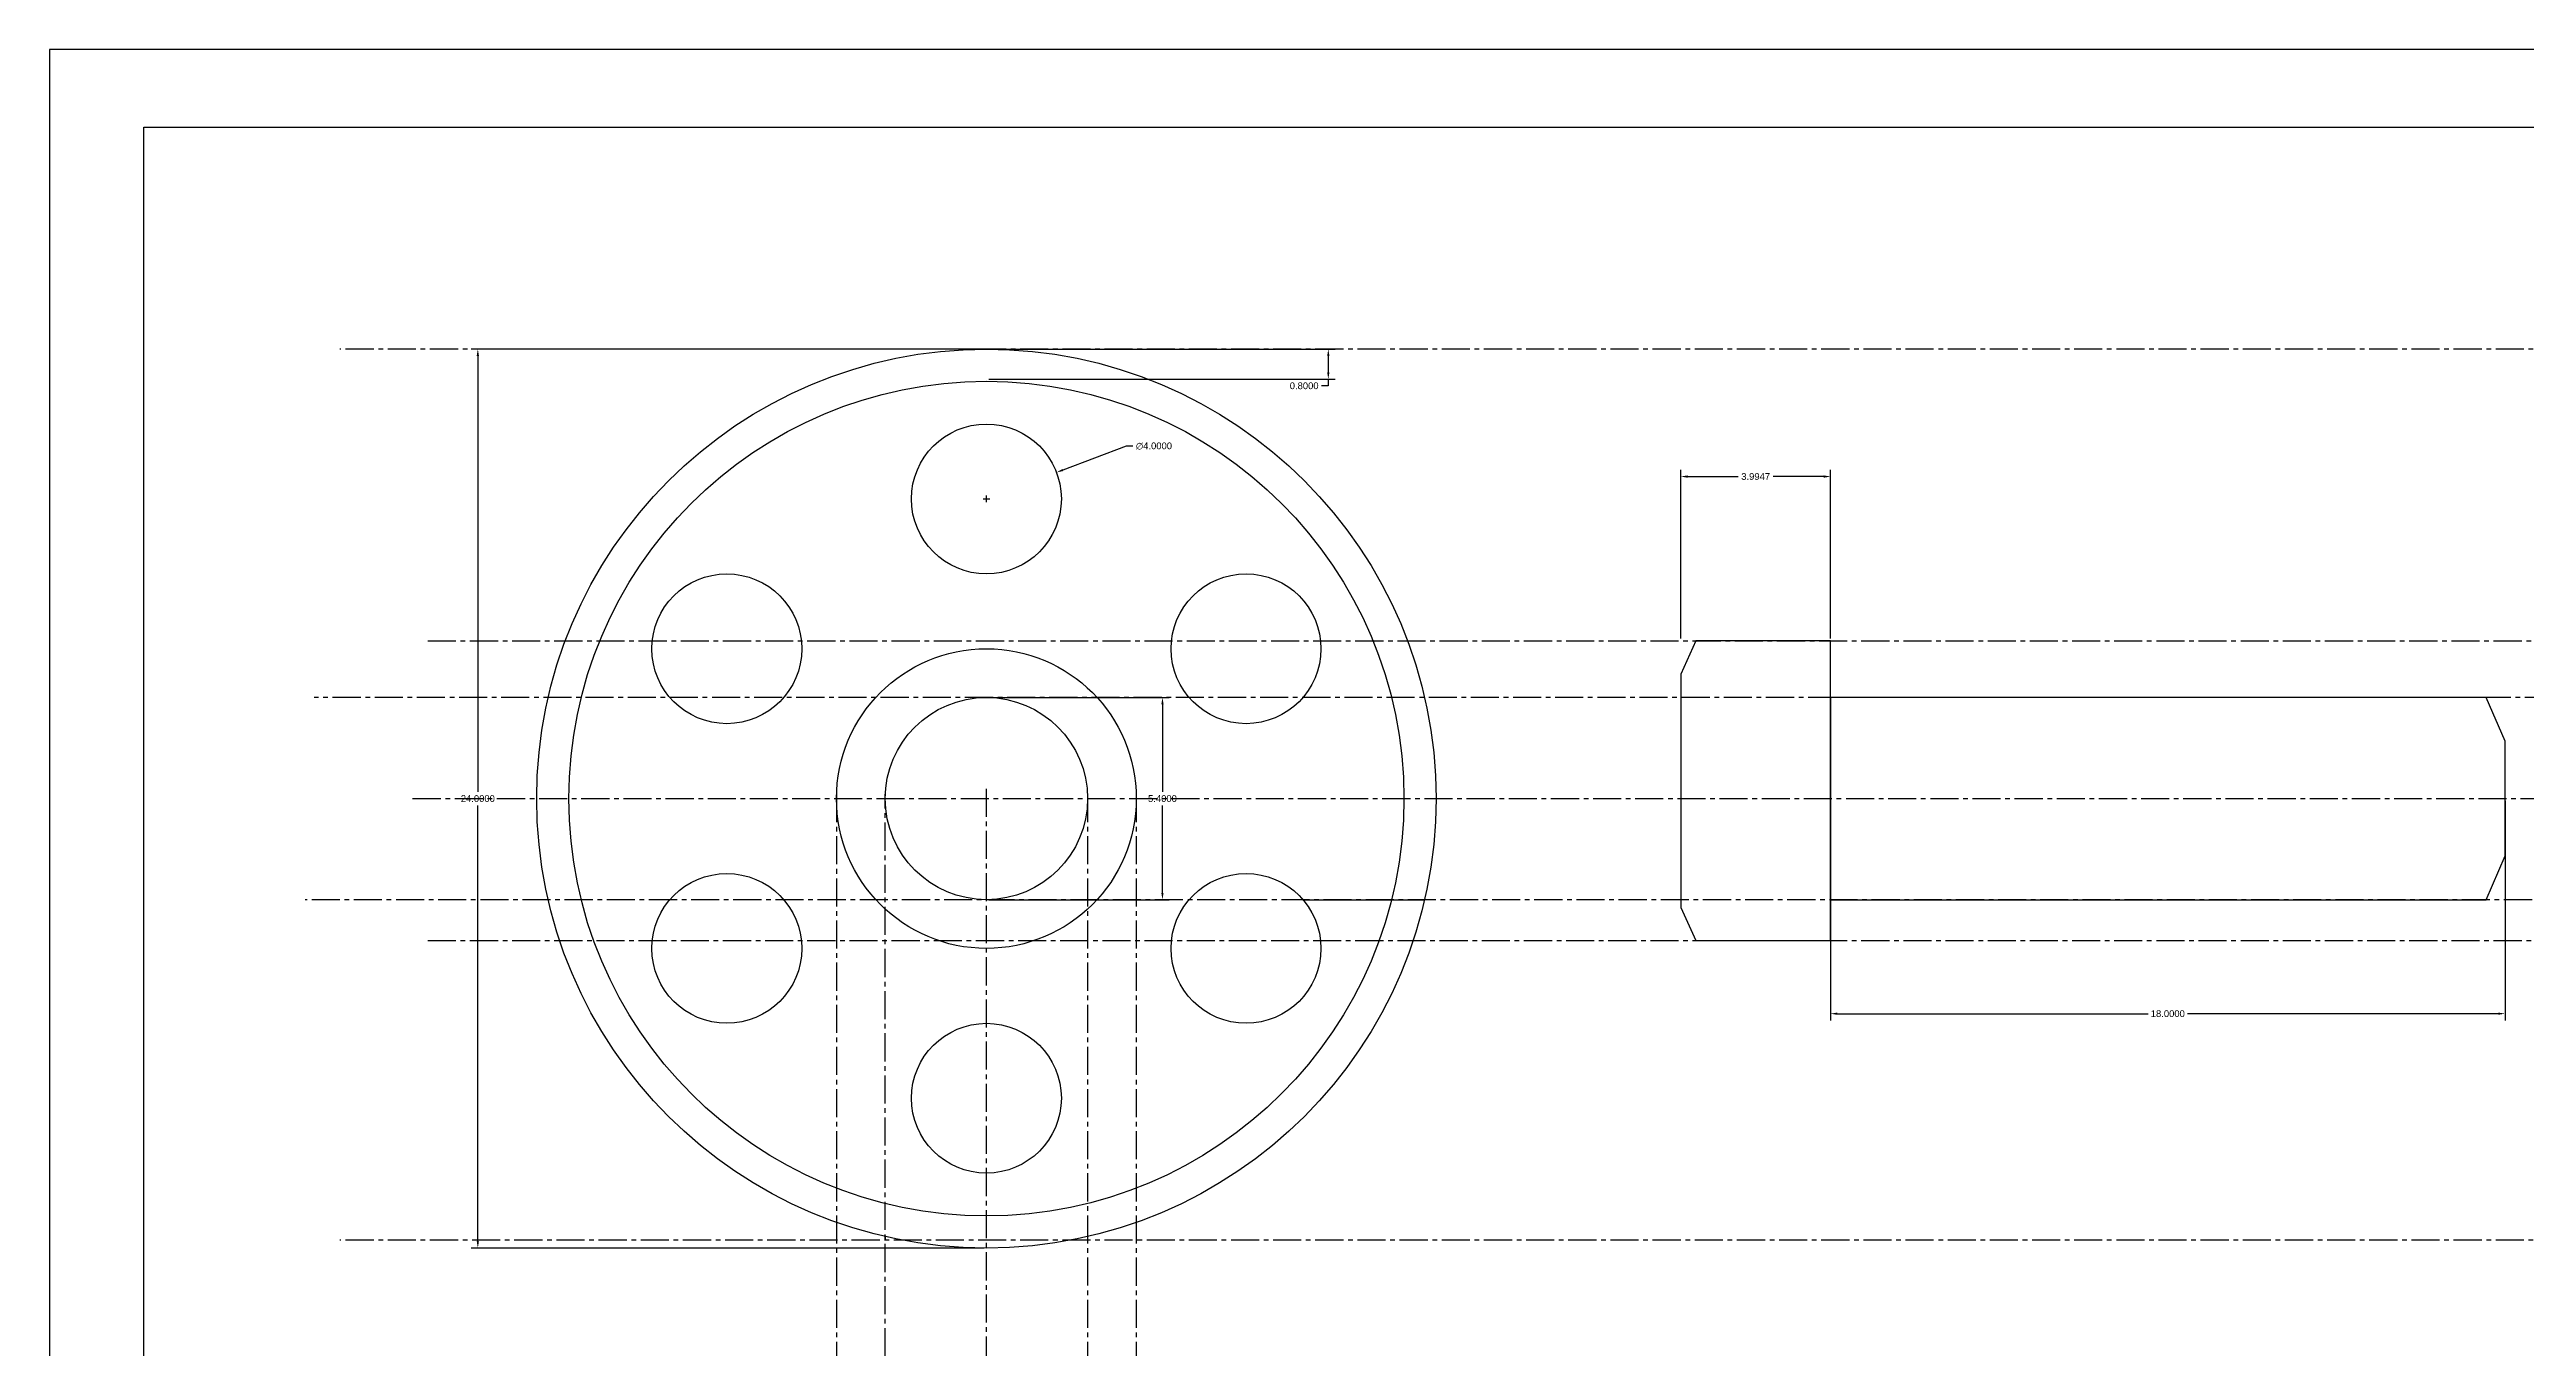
# Model space of a CAD drawing. Header units: inches. Extents: x 0 to 100, y 0 to 70.
# Drawn here: x 0 to 66.1, y 35.3 to 70 of the extents above; entities that cross this region are included whole.
import ezdxf

# ---------------------------------------------------------------- set-up
doc = ezdxf.new("R2010")
doc.units = ezdxf.units.IN
doc.header["$MEASUREMENT"] = 0
doc.linetypes.add('CENTER2', pattern=[1.125, 0.75, -0.125, 0.125, -0.125])
doc.styles.get("Standard").update_dxf_attribs({"font": 'arial.ttf'})
doc.dimstyles.get("Standard").update_dxf_attribs({"dimtxt": 0.18, "dimasz": 0.18, "dimexe": 0.18, "dimexo": 0.0625, "dimgap": 0.09, "dimtad": 0, "dimtih": 1, "dimtoh": 1, "dimdec": 4, "dimzin": 0, "dimdsep": 46, "dimtxsty": 'Standard', "dimcen": 0.09, "dimadec": 0, "dimazin": 0, "dimtfac": 1, "dimtdec": 4, "dimtofl": 0, "dimtmove": 0, "dimatfit": 3, "dimfxl": 1, "dimtolj": 1, "dimtzin": 0, "dimarcsym": 0})

# ---------------------------------------------------------------- blocks, each defined once
blk = doc.blocks.new('*U1')
blk.add_circle((0, 0), 2)
blk = doc.blocks.new('*U2')
at = {"color": 0, "linetype": 'ByBlock', "lineweight": -2, "transparency": 16777216}
blk.add_blockref('*U1', (25, 58), dxfattribs=at)
for p, rotation in [((18.072, 54), 59.99999999999999), ((31.928, 54), 299.9999999999999), ((18.072, 46), 120), ((31.928, 46), 240), ((25, 42), 180)]:
    blk.add_blockref('*U1', p, dxfattribs=dict(at, rotation=rotation))
blk = doc.blocks.new('*U3')
at = {"color": 0, "linetype": 'CENTER2', "transparency": 16777216}
blk.add_line((-40.654, 0), (43.772, 0), dxfattribs=at)
blk = doc.blocks.new('*U4')
at = {"color": 0, "linetype": 'CENTER2', "transparency": 16777216}
blk.add_line((-48.431, 0), (31.726, 0), dxfattribs=at)
blk = doc.blocks.new('*U5')
at = {"color": 0, "linetype": 'CENTER2', "transparency": 16777216}
blk.add_line((-48.431, 0), (31.455, 0), dxfattribs=at)
blk = doc.blocks.new('*U6')
at = {"color": 0, "linetype": 'CENTER2', "transparency": 16777216}
blk.add_line((61.557, 0), (-20.684, 0), dxfattribs=at)
blk = doc.blocks.new('*U7')
at = {"color": 0, "linetype": 'CENTER2', "transparency": 16777216}
blk.add_line((60.424, 0), (-21.497, 0), dxfattribs=at)
blk = doc.blocks.new('*U8')
at = {"color": 0, "linetype": 'CENTER2', "transparency": 16777216}
blk.add_line((35.722, 0), (-48.434, 0), dxfattribs=at)
blk = doc.blocks.new('*U9')
at = {"color": 0, "linetype": 'CENTER2', "transparency": 16777216}
blk.add_line((35.722, 0), (-48.434, 0), dxfattribs=at)
blk = doc.blocks.new('*D10')
at = {"color": 0, "lineweight": -2, "transparency": 16777216}
for p, q in [((28.729, 59.412), (27.039, 58.772)), ((28.909, 59.412), (28.729, 59.412)), ((24.91, 58), (25.09, 58)), ((25, 57.91), (25, 58.09))]:
    blk.add_line(p, q, dxfattribs=at)
at = {"color": 0, "transparency": 16777216}
blk.add_solid([(27.028, 58.8), (27.049, 58.744), (26.87, 58.708)], dxfattribs=at)
at = {"layer": 'Defpoints', "color": 0, "transparency": 16777216}
for p in [(26.87, 58.708), (23.13, 57.292)]:
    blk.add_point(p, dxfattribs=at)
at = {"color": 0, "transparency": 16777216, "insert": (29.471, 59.412), "char_height": 0.18, "attachment_point": 5}
blk.add_mtext('\\A1;∅4.0000', dxfattribs=at)
blk = doc.blocks.new('*D12')
at = {"color": 0, "lineweight": -2, "transparency": 16777216}
for p, q in [((24.938, 62), (11.249, 62)), ((11.429, 61.82), (11.429, 50.182)), ((11.429, 38.18), (11.429, 49.818)), ((24.938, 38), (11.249, 38))]:
    blk.add_line(p, q, dxfattribs=at)
at = {"color": 0, "transparency": 16777216}
for points in [[(11.399, 61.82), (11.459, 61.82), (11.429, 62)], [(11.399, 38.18), (11.459, 38.18), (11.429, 38)]]:
    blk.add_solid(points, dxfattribs=at)
at = {"layer": 'Defpoints', "color": 0, "transparency": 16777216}
for p in [(11.429, 62), (25, 62), (25, 38)]:
    blk.add_point(p, dxfattribs=at)
at = {"color": 0, "transparency": 16777216, "insert": (11.429, 50), "char_height": 0.18, "attachment_point": 5}
blk.add_mtext('\\A1;24.0000', dxfattribs=at)
blk = doc.blocks.new('*D13')
at = {"color": 0, "lineweight": -2, "transparency": 16777216}
for p, q in [((25.063, 52.7), (29.878, 52.7)), ((29.698, 52.52), (29.698, 50.182)), ((29.698, 47.48), (29.698, 49.818)), ((25.063, 47.3), (29.878, 47.3))]:
    blk.add_line(p, q, dxfattribs=at)
at = {"color": 0, "transparency": 16777216}
for points in [[(29.668, 52.52), (29.728, 52.52), (29.698, 52.7)], [(29.668, 47.48), (29.728, 47.48), (29.698, 47.3)]]:
    blk.add_solid(points, dxfattribs=at)
at = {"layer": 'Defpoints', "color": 0, "transparency": 16777216}
for p in [(25, 52.7), (25, 47.3), (29.698, 47.3)]:
    blk.add_point(p, dxfattribs=at)
at = {"color": 0, "transparency": 16777216, "insert": (29.698, 50), "char_height": 0.18, "attachment_point": 5}
blk.add_mtext('\\A1;5.4000', dxfattribs=at)
blk = doc.blocks.new('*U21')
at = {"color": 0, "linetype": 'CENTER2', "transparency": 16777216}
blk.add_line((0, -34.177), (0, 5.971), dxfattribs=at)
blk = doc.blocks.new('*U22')
at = {"color": 0, "linetype": 'CENTER2', "transparency": 16777216}
blk.add_line((0, 7.404), (0, -32.078), dxfattribs=at)
blk = doc.blocks.new('*U23')
at = {"color": 0, "linetype": 'CENTER2', "transparency": 16777216}
blk.add_line((0, 7.519), (0, -32.214), dxfattribs=at)
blk = doc.blocks.new('*U24')
at = {"color": 0, "linetype": 'CENTER2', "transparency": 16777216}
blk.add_line((0, -32.357), (0, 7.404), dxfattribs=at)
blk = doc.blocks.new('*U25')
at = {"color": 0, "linetype": 'CENTER2', "transparency": 16777216}
blk.add_line((0, 7.519), (0, -32.307), dxfattribs=at)
blk = doc.blocks.new('*D27')
at = {"color": 0, "lineweight": -2, "transparency": 16777216}
for p, q in [((25.063, 62), (34.303, 62)), ((34.123, 61.82), (34.123, 61.38)), ((25.063, 61.2), (34.303, 61.2)), ((34.123, 61.02), (33.943, 61.02)), ((34.123, 61.2), (34.123, 61.02))]:
    blk.add_line(p, q, dxfattribs=at)
at = {"color": 0, "transparency": 16777216}
for points in [[(34.093, 61.82), (34.153, 61.82), (34.123, 62)], [(34.093, 61.38), (34.153, 61.38), (34.123, 61.2)]]:
    blk.add_solid(points, dxfattribs=at)
at = {"layer": 'Defpoints', "color": 0, "transparency": 16777216}
for p in [(25, 62), (25, 61.2), (34.123, 61.2)]:
    blk.add_point(p, dxfattribs=at)
at = {"color": 0, "transparency": 16777216, "insert": (33.479, 61.02), "char_height": 0.18, "attachment_point": 5}
blk.add_mtext('\\A1;0.8000', dxfattribs=at)
blk = doc.blocks.new('*D30')
at = {"color": 0, "lineweight": -2, "transparency": 16777216}
for p, q in [((47.525, 49.938), (47.525, 44.077)), ((65.525, 49.938), (65.525, 44.077)), ((47.705, 44.257), (56, 44.257)), ((65.345, 44.257), (57.05, 44.257))]:
    blk.add_line(p, q, dxfattribs=at)
at = {"color": 0, "transparency": 16777216}
for points in [[(47.705, 44.287), (47.705, 44.227), (47.525, 44.257)], [(65.345, 44.287), (65.345, 44.227), (65.525, 44.257)]]:
    blk.add_solid(points, dxfattribs=at)
at = {"layer": 'Defpoints', "color": 0, "transparency": 16777216}
for p in [(47.525, 50), (65.525, 50), (65.525, 44.257)]:
    blk.add_point(p, dxfattribs=at)
at = {"color": 0, "transparency": 16777216, "insert": (56.525, 44.257), "char_height": 0.18, "attachment_point": 5}
blk.add_mtext('\\A1;18.0000', dxfattribs=at)
blk = doc.blocks.new('*D32')
at = {"color": 0, "lineweight": -2, "transparency": 16777216}
for p, q in [((43.53, 54.271), (43.53, 58.778)), ((43.71, 58.598), (45.064, 58.598)), ((47.345, 58.598), (45.991, 58.598)), ((47.525, 54.271), (47.525, 58.778))]:
    blk.add_line(p, q, dxfattribs=at)
at = {"color": 0, "transparency": 16777216}
for points in [[(43.71, 58.628), (43.71, 58.568), (43.53, 58.598)], [(47.345, 58.628), (47.345, 58.568), (47.525, 58.598)]]:
    blk.add_solid(points, dxfattribs=at)
at = {"layer": 'Defpoints', "color": 0, "transparency": 16777216}
for p in [(43.53, 58.598), (43.53, 54.209), (47.525, 54.209)]:
    blk.add_point(p, dxfattribs=at)
at = {"color": 0, "transparency": 16777216, "insert": (45.527, 58.598), "char_height": 0.18, "attachment_point": 5}
blk.add_mtext('\\A1;3.9947', dxfattribs=at)

msp = doc.modelspace()

# ---------------------------------------------------------------- linework, layer by layer
for p, q in [((33.44807, 47.3), (36.69231, 47.3)), ((21, 38.68629), (21, 38.20885)), ((29, 38.68629), (29, 38.20885)), ((22.3, 38.30769), (22.3, 38.20885)), ((27.7, 38.30769), (27.7, 38.20885))]:
    msp.add_line(p, q)
for points in [[(0, 0), (100, 0), (100, 70), (0, 70)], [(98.19244, 2.00607), (2.51404, 2.00607), (2.51404, 67.92609), (98.19244, 67.92609)], [(43.92717, 46.20885), (47.52481, 46.20885), (47.52481, 54.20885), (43.92717, 54.20885), (43.53016, 53.32428), (43.53016, 47.09342)]]:
    msp.add_lwpolyline(points, close=True)
for points in [[(65.02481, 52.7), (47.52481, 52.7), (47.52481, 47.3), (65.02481, 47.3)], [(65.02481, 47.3), (65.52481, 48.47008), (65.52481, 51.52992), (65.02481, 52.7)]]:
    msp.add_lwpolyline(points)
for radius in [12, 11.14179, 4, 2.7]:
    msp.add_circle((25, 50), radius)

# ---------------------------------------------------------------- block references
at = {"color": 252, "linetype": 'CENTER2', "true_color": 0x939598}
for name, p in [('*U8', (56.17998, 62)), ('*U4', (58.52546, 54.20885)), ('*U6', (27.74568, 52.7)), ('*U3', (50.34235, 50)), ('*U7', (28.32161, 47.3)), ('*U5', (58.52546, 46.20885)), ('*U9', (56.17998, 38.20885))]:
    msp.add_blockref(name, p, dxfattribs=at)
msp.add_blockref('*U2', (0, 0))
at = {"color": 252, "linetype": 'CENTER2'}
for name, p in [('*U21', (25, 44.31434)), ('*U25', (21, 42.601)), ('*U24', (22.3, 42.71632)), ('*U22', (27.7, 42.71632)), ('*U23', (29, 42.601))]:
    msp.add_blockref(name, p, dxfattribs=at)

# ---------------------------------------------------------------- dimensions: what is measured, and where the dimension line sits
at = {"color": 131}
for base, p1, p2, picture, middle in [((11.42861, 62), (25, 38), (25, 62), '*D12', (11.42861, 50)), ((29.69835, 47.3), (25, 52.7), (25, 47.3), '*D13', (29.69835, 50))]:
    dim = msp.add_linear_dim(base=base, p1=p1, p2=p2, angle=90, dimstyle='Standard', dxfattribs=at)
    dim.commit()
    dim.dimension.update_dxf_attribs({"geometry": picture, "text_midpoint": middle})
dim = msp.add_linear_dim(base=(34.12265, 61.2), p1=(25, 62), p2=(25, 61.2), angle=90, dimstyle='Standard')
dim.commit()
dim.dimension.update_dxf_attribs({"geometry": '*D27', "text_midpoint": (33.47933, 61.02)})
dim = msp.add_diameter_dim_2p(p1=(23.12956, 57.29185), p2=(26.87044, 58.70815), dimstyle='Standard', dxfattribs=at)
dim.commit()
dim.dimension.update_dxf_attribs({"geometry": '*D10', "text_midpoint": (29.47056, 59.41192), "dimtype": 163})
at = {"color": 4}
for base, p1, p2, picture, middle in [((43.530159, 58.598181), (47.524811, 54.208851), (43.530159, 54.208851), '*D32', (45.527485, 58.598181)), ((65.52481, 44.25679), (47.52481, 50), (65.52481, 50), '*D30', (56.52481, 44.25679))]:
    dim = msp.add_linear_dim(base=base, p1=p1, p2=p2, dimstyle='Standard', dxfattribs=at)
    dim.commit()
    dim.dimension.update_dxf_attribs({"geometry": picture, "text_midpoint": middle})

doc.saveas('drawing.dxf')
